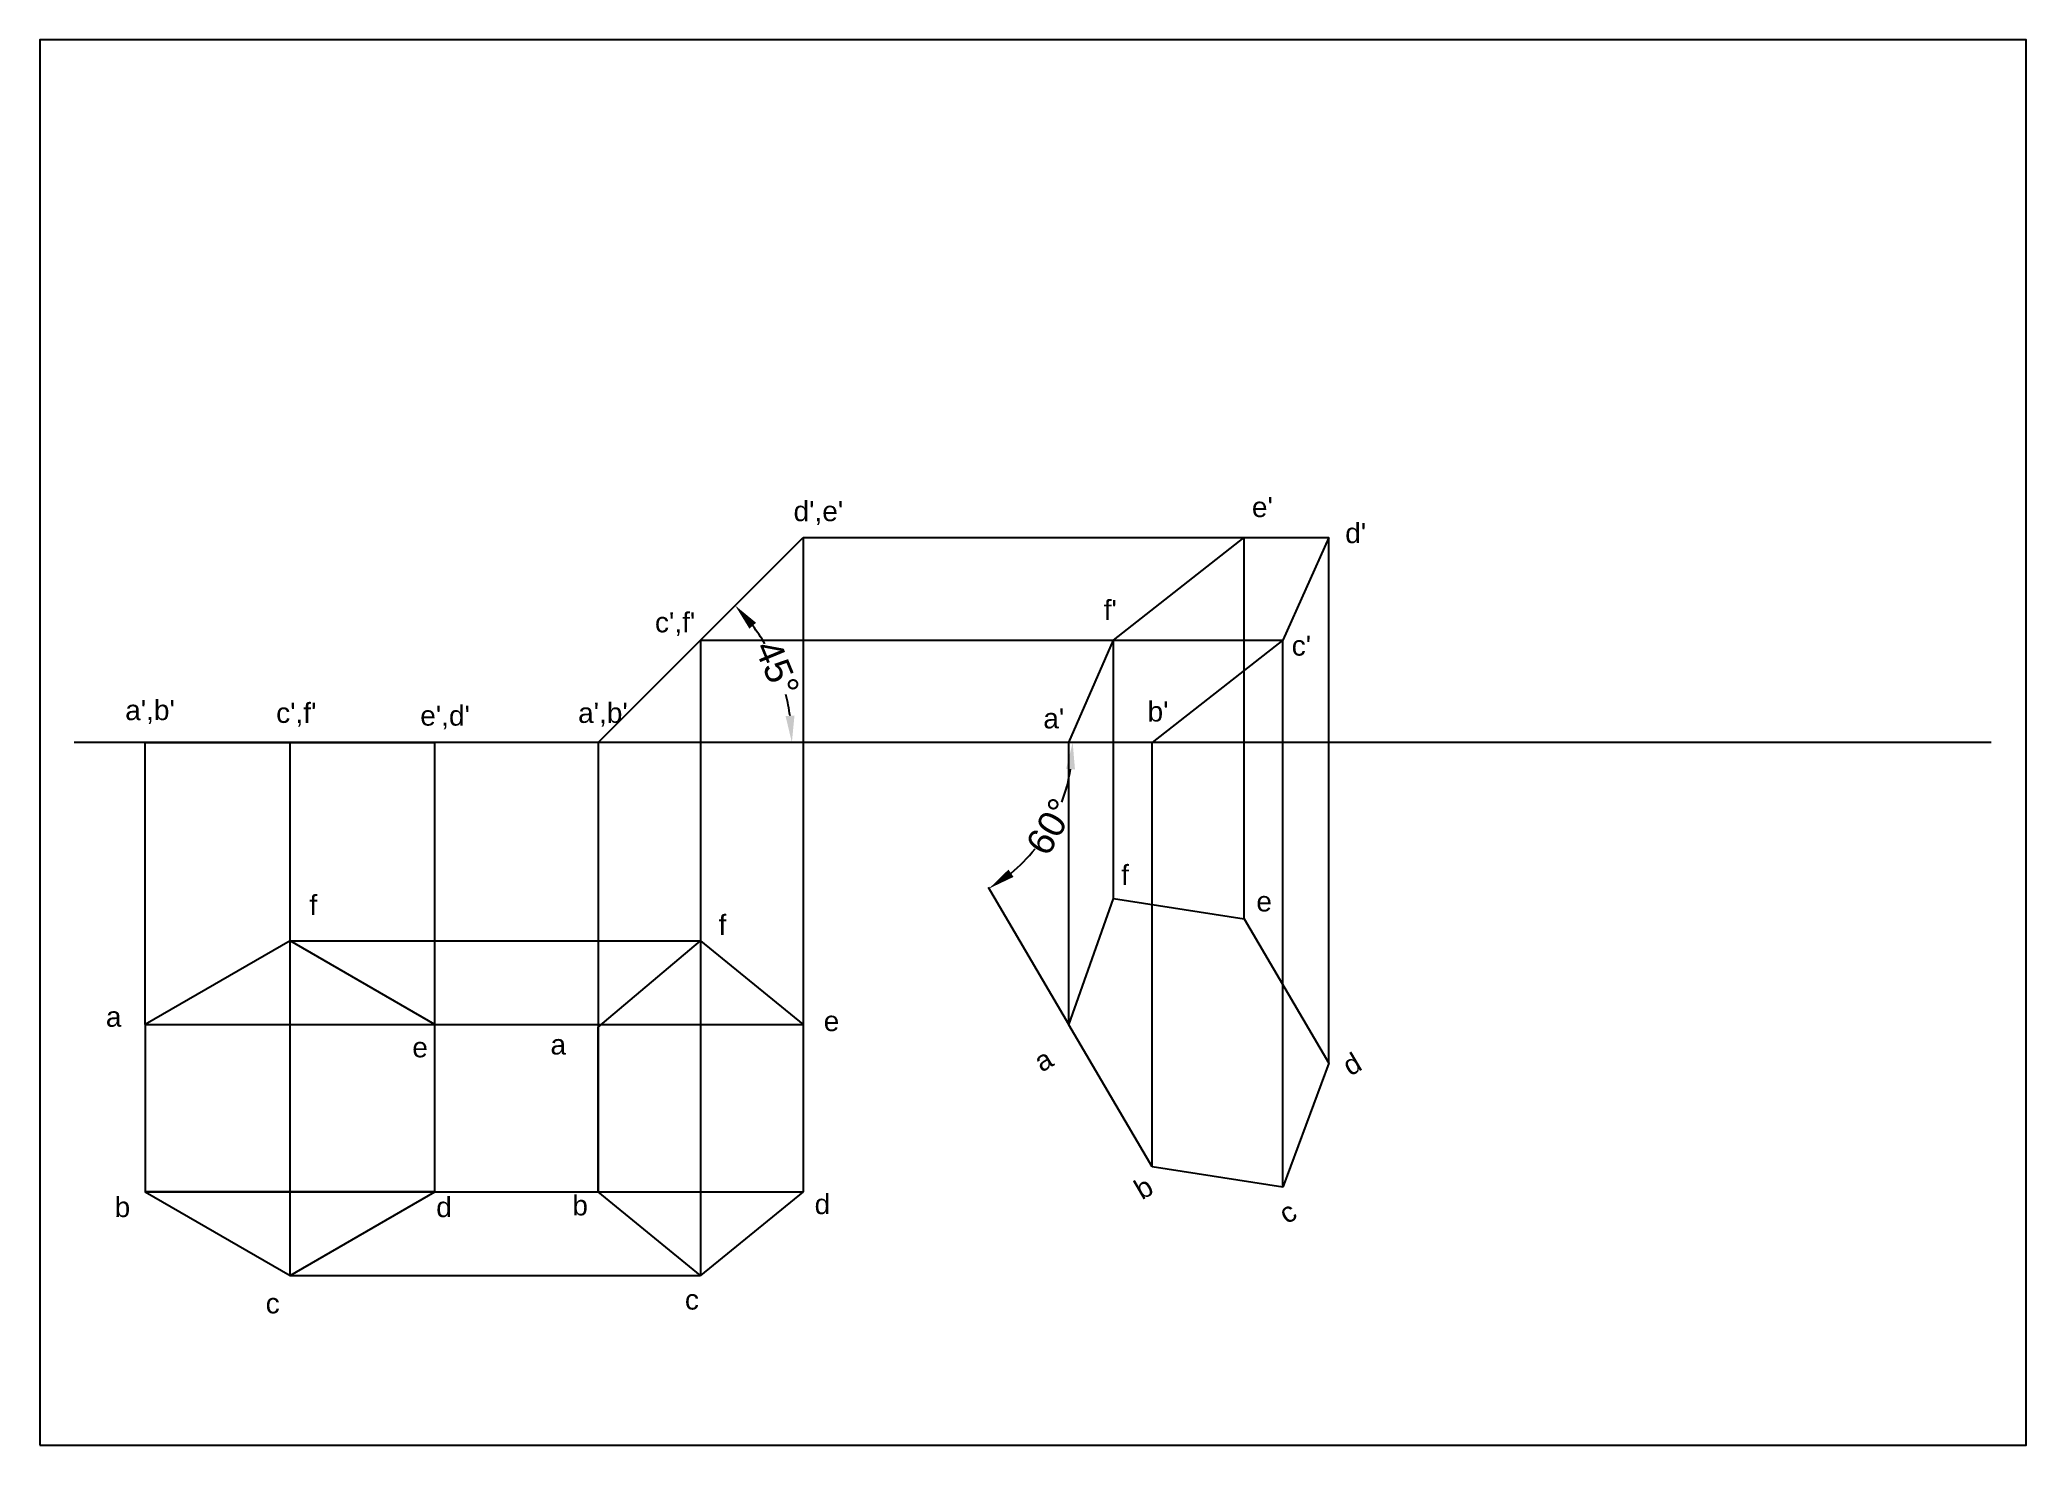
# Model space of a CAD drawing. Header units: millimetres. Extents: x 0 to 297, y 0 to 210.
import ezdxf

# ---------------------------------------------------------------- set-up
doc = ezdxf.new("R2010")
doc.units = ezdxf.units.MM
doc.header["$MEASUREMENT"] = 0
doc.styles.get("Standard").update_dxf_attribs({"font": 'arial.ttf'})
doc.dimstyles.new('Annotative', dxfattribs={"dimscale": 0, "dimtxt": 4, "dimasz": 4, "dimexe": 0.18, "dimexo": 0.0625, "dimgap": 0.09, "dimtad": 0, "dimtoh": 1, "dimdec": 0, "dimzin": 0, "dimdsep": 46, "dimtxsty": 'Standard', "dimcen": 0.09, "dimadec": 0, "dimazin": 0, "dimtfac": 1, "dimtdec": 0, "dimtofl": 0, "dimtmove": 0, "dimatfit": 3, "dimfxl": 1, "dimtolj": 1, "dimtzin": 0, "dimarcsym": 0})

# ---------------------------------------------------------------- blocks, each defined once
blk = doc.blocks.new('*D2')
at = {"color": 0, "lineweight": -2, "transparency": 16777216}
for start, end in [(30.6314, 37.0758), (7.9242, 14.3686)]:
    blk.add_arc((83.51, 105), 28.94, start, end, dxfattribs=at)
at = {"color": 0, "transparency": 16777216}
for points in [[(106.1, 122.01), (107.1, 122.89), (103.97, 125.47)], [(112.84, 109.04), (111.51, 108.94), (112.45, 105)]]:
    blk.add_solid(points, dxfattribs=at)
at = {"layer": 'Defpoints', "color": 0, "transparency": 16777216}
for p in [(114.12, 135.62), (111.46, 112.49), (5.15, 105), (83.51, 105), (291.76, 105)]:
    blk.add_point(p, dxfattribs=at)
at = {"color": 0, "transparency": 16777216, "insert": (110.25, 116.08), "char_height": 4, "attachment_point": 5, "rotation": 292.5}
blk.add_mtext('\\A1;45°', dxfattribs=at)
blk = doc.blocks.new('*D9')
at = {"color": 0, "lineweight": -2, "transparency": 16777216}
blk.add_line((153.85, 62.86), (141.84, 83.33), dxfattribs=at)
for start, end in [(339.3516, 350.9321), (309.4654, 321.046)]:
    blk.add_arc((129.13, 105), 25.3, start, end, dxfattribs=at)
at = {"color": 0, "transparency": 16777216}
for points in [[(153.45, 101.07), (154.78, 100.96), (154.43, 105)], [(145.59, 84.92), (144.83, 86.01), (141.93, 83.18)]]:
    blk.add_solid(points, dxfattribs=at)
at = {"layer": 'Defpoints', "color": 0, "transparency": 16777216}
for p in [(5.15, 105), (291.76, 105), (148.59, 88.83), (153.88, 62.81), (166.33, 41.58)]:
    blk.add_point(p, dxfattribs=at)
at = {"color": 0, "transparency": 16777216, "insert": (151.09, 92.43), "char_height": 4, "attachment_point": 5, "rotation": 60.1988}
blk.add_mtext('\\A1;60°', dxfattribs=at)

msp = doc.modelspace()

# ---------------------------------------------------------------- linework, layer by layer
for p, q in [((83.51, 105), (114.12, 135.62)), ((114.12, 135.62), (114.12, 37.87)), ((114.12, 135.62), (192.74, 135.62)), ((160.56, 120.31), (180.09, 135.62)), ((180.09, 78.64), (180.09, 135.62)), ((180.09, 135.62), (192.74, 135.62)), ((192.74, 135.62), (185.86, 120.31)), ((192.74, 57.07), (192.74, 135.62)), ((98.81, 120.31), (98.81, 25.37)), ((98.81, 120.31), (185.86, 120.31)), ((153.88, 105), (160.56, 120.31)), ((160.56, 81.67), (160.56, 120.31)), ((185.86, 120.31), (166.33, 105)), ((185.86, 38.55), (185.86, 120.31)), ((291.76, 105), (5.15, 105)), ((15.78, 62.87), (15.78, 105)), ((15.78, 105), (59.08, 105)), ((37.43, 25.37), (37.43, 105)), ((59.08, 62.87), (59.08, 105)), ((83.51, 105), (83.51, 37.87)), ((153.88, 62.81), (153.88, 105)), ((166.33, 105), (154.43, 105)), ((166.33, 41.58), (166.33, 105)), ((153.88, 62.81), (160.56, 81.67)), ((160.56, 81.67), (180.09, 78.64)), ((180.09, 78.64), (192.74, 57.07)), ((37.43, 75.37), (98.81, 75.37)), ((83.51, 62.47), (98.81, 75.37)), ((98.81, 75.37), (114.12, 62.87)), ((15.78, 62.87), (59.08, 62.87)), ((15.78, 62.87), (114.12, 62.87)), ((83.51, 37.87), (83.51, 62.47)), ((114.12, 62.87), (114.12, 37.87)), ((166.33, 41.58), (153.88, 62.81)), ((192.74, 57.07), (185.86, 38.55)), ((185.86, 38.55), (166.33, 41.58)), ((59.08, 37.87), (15.78, 37.87)), ((15.78, 37.87), (114.12, 37.87)), ((98.81, 25.37), (83.51, 37.87)), ((114.12, 37.87), (98.81, 25.37)), ((37.43, 25.37), (98.81, 25.37))]:
    msp.add_line(p, q)
for points in [[(0, 0), (297, 0), (297, 210), (0, 210)], [(15.78, 62.87), (15.78, 37.87), (37.43, 25.37), (59.08, 37.87), (59.08, 62.87), (37.43, 75.37)]]:
    msp.add_lwpolyline(points, close=True)

# ---------------------------------------------------------------- texts
for s, p in [("d',e'", (112.7, 138.07)), ("e'", (181.23, 138.68)), ("d'", (195.18, 134.79)), ("f'", (159.07, 123.31)), ("c',f'", (91.98, 121.46)), ("c'", (187.18, 117.98)), ("a',b'", (12.78, 108.34)), ("c',f'", (35.35, 107.93)), ("e',d'", (56.89, 107.52)), ("a',b'", (80.49, 107.93)), ("a'", (150.04, 107.11)), ("b'", (165.63, 108.13)), ('f', (161.69, 83.72)), ('f', (40.32, 79.21)), ('e', (181.89, 79.76)), ('f', (101.5, 76.26)), ('a', (9.89, 62.53)), ('e', (117.21, 61.88)), ('e', (55.7, 57.96)), ('a', (76.36, 58.38)), ('b', (11.2, 34.09)), ('d', (59.28, 34.09)), ('b', (79.63, 34.34)), ('d', (115.85, 34.53)), ('c', (33.78, 19.7)), ('c', (96.46, 20.27))]:
    msp.add_text(s, height=3).set_placement(p)
for s, p in [('a', (149.8, 55.66)), ('d', (195.93, 55.07)), ('b', (164.78, 36.58)), ('c', (186.42, 32.96))]:
    msp.add_text(s, height=3, rotation=30.3976).set_placement(p)

# ---------------------------------------------------------------- dimensions: what is measured, and where the dimension line sits
for base, line1, line2, picture, middle in [((111.46, 112.49), ((291.76, 105), (5.15, 105)), ((83.51, 105), (114.12, 135.62)), '*D2', (110.25, 116.08)), ((148.59, 88.83), ((166.33, 41.58), (153.88, 62.81)), ((291.76, 105), (5.15, 105)), '*D9', (151.09, 92.43))]:
    dim = msp.add_angular_dim_2l(base=base, line1=line1, line2=line2, dimstyle='Annotative', override={"dimscale": 0})
    dim.commit()
    dim.dimension.update_dxf_attribs({"geometry": picture, "text_midpoint": middle})

doc.saveas('drawing.dxf')
